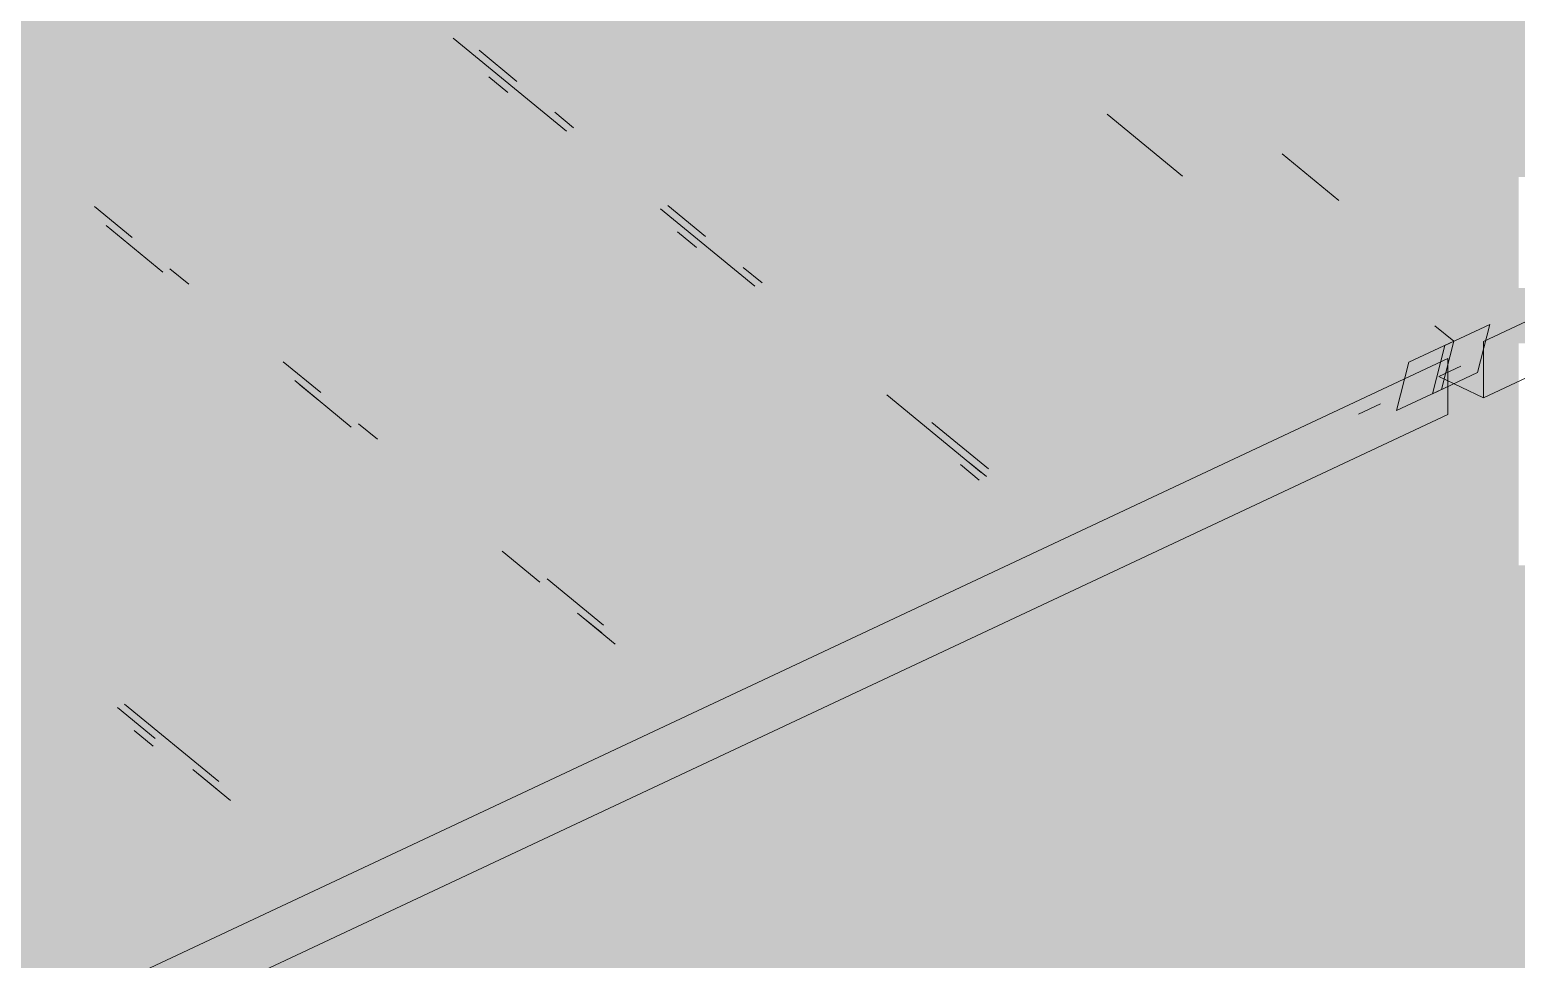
# Paper-space layout '03 3D Building and Roof' of a CAD drawing. Header units: millimetres. Extents: x 5 to 415, y 5 to 292.
# Drawn here: x 260.248 to 262.83, y 71.615 to 73.23 of the extents above; entities that cross this region are included whole.
import ezdxf

# ---------------------------------------------------------------- set-up
doc = ezdxf.new("R2010")
doc.units = ezdxf.units.MM
doc.layers.add('EXISTING', color=7, linetype='Continuous')
doc.layers.add('IMAGES', color=7, linetype='Continuous')

# ---------------------------------------------------------------- blocks, each defined once
blk = doc.blocks.new('SHEET_03')
at = {"layer": 'EXISTING', "color": 250, "lineweight": 9}
for p, q in [((262.7735, 72.6881), (266.5878, 74.4788)), ((262.7735, 72.5906), (266.5878, 74.3813)), ((260.9833, 73.2151), (261.1799, 73.0535)), ((261.0941, 73.1401), (261.0286, 73.194)), ((261.0782, 73.1208), (261.0455, 73.1478)), ((261.1924, 73.0593), (261.1597, 73.0863)), ((262.1194, 73.0829), (262.2505, 72.9752)), ((262.522, 72.9334), (262.4237, 73.0142)), ((260.4257, 72.8686), (260.3601, 72.9225)), ((261.3437, 72.9188), (261.5076, 72.7841)), ((261.4218, 72.8708), (261.3562, 72.9247)), ((260.3804, 72.8897), (260.4787, 72.8089)), ((261.4059, 72.8515), (261.3731, 72.8785)), ((260.5239, 72.7878), (260.4912, 72.8147)), ((261.5201, 72.79), (261.4873, 72.8169)), ((262.7217, 72.6886), (262.6889, 72.7156)), ((262.7841, 72.7179), (262.7061, 72.6813)), ((262.7629, 72.6341), (262.7841, 72.7179)), ((262.7217, 72.6886), (262.6436, 72.652)), ((262.7061, 72.6813), (262.6848, 72.5975)), ((262.7005, 72.6048), (262.7217, 72.6886)), ((262.7735, 72.5906), (262.7735, 72.6881)), ((258.8968, 70.8681), (262.7111, 72.6588)), ((260.7533, 72.5993), (260.6878, 72.6531)), ((262.6436, 72.652), (262.6224, 72.5681)), ((262.7111, 72.6588), (262.7111, 72.5613)), ((262.6848, 72.5975), (262.7629, 72.6341)), ((262.6955, 72.6273), (262.734, 72.6454)), ((262.6955, 72.6273), (262.7735, 72.5906)), ((260.708, 72.6204), (260.8063, 72.5396)), ((260.7499, 72.5859), (260.7171, 72.6128)), ((262.6224, 72.5681), (262.7005, 72.6048)), ((261.7369, 72.5956), (261.9007, 72.4609)), ((262.556, 72.5618), (262.5945, 72.5799)), ((258.9353, 70.7887), (262.7111, 72.5613)), ((260.8516, 72.5185), (260.8188, 72.5454)), ((261.9132, 72.4668), (261.8149, 72.5476)), ((261.8973, 72.4475), (261.8646, 72.4745)), ((261.9098, 72.4534), (261.8771, 72.4803)), ((261.0684, 72.3241), (261.134, 72.2702)), ((261.2447, 72.1953), (261.1465, 72.2761)), ((261.1995, 72.2164), (261.265, 72.1625)), ((261.2413, 72.1819), (261.2086, 72.2088)), ((260.5763, 71.9238), (260.4125, 72.0584)), ((260.4, 72.0526), (260.4655, 71.9987)), ((260.4621, 71.9853), (260.4293, 72.0122)), ((260.531, 71.9448), (260.5965, 71.891)), ((260.5729, 71.9104), (260.5401, 71.9373))]:
    blk.add_line(p, q, dxfattribs=at)
at = {"layer": 'IMAGES', "color": 7}
for points in [[(260.2327, 73.167), (260.9073, 73.167), (260.2327, 73.2634), (260.9073, 73.2634)], [(260.9073, 73.167), (261.1, 73.167), (260.9073, 73.2634), (261.1, 73.2634)], [(261.1, 73.167), (261.1964, 73.167), (261.1, 73.2634), (261.1964, 73.2634)], [(261.1964, 73.167), (261.6782, 73.167), (261.1964, 73.2634), (261.6782, 73.2634)], [(261.6782, 73.167), (261.7745, 73.167), (261.6782, 73.2634), (261.7745, 73.2634)], [(261.7745, 73.167), (261.8709, 73.167), (261.7745, 73.2634), (261.8709, 73.2634)], [(261.8709, 73.167), (261.9673, 73.167), (261.8709, 73.2634), (261.9673, 73.2634)], [(261.9673, 73.167), (262.0636, 73.167), (261.9673, 73.2634), (262.0636, 73.2634)], [(262.0636, 73.167), (262.16, 73.167), (262.0636, 73.2634), (262.16, 73.2634)], [(262.16, 73.167), (262.2564, 73.167), (262.16, 73.2634), (262.2564, 73.2634)], [(262.2564, 73.167), (262.3527, 73.167), (262.2564, 73.2634), (262.3527, 73.2634)], [(262.3527, 73.167), (262.9309, 73.167), (262.3527, 73.2634), (262.9309, 73.2634)], [(260.2327, 73.0706), (260.3291, 73.0706), (260.2327, 73.167), (260.3291, 73.167)], [(260.3291, 73.0706), (261.0036, 73.0706), (260.3291, 73.167), (261.0036, 73.167)], [(261.0036, 73.0706), (261.1964, 73.0706), (261.0036, 73.167), (261.1964, 73.167)], [(261.1964, 73.0706), (261.2927, 73.0706), (261.1964, 73.167), (261.2927, 73.167)], [(261.2927, 73.0706), (261.7745, 73.0706), (261.2927, 73.167), (261.7745, 73.167)], [(261.7745, 73.0706), (261.8709, 73.0706), (261.7745, 73.167), (261.8709, 73.167)], [(261.8709, 73.0706), (261.9673, 73.0706), (261.8709, 73.167), (261.9673, 73.167)], [(261.9673, 73.0706), (262.0636, 73.0706), (261.9673, 73.167), (262.0636, 73.167)], [(262.0636, 73.0706), (262.16, 73.0706), (262.0636, 73.167), (262.16, 73.167)], [(262.16, 73.0706), (262.3527, 73.0706), (262.16, 73.167), (262.3527, 73.167)], [(262.3527, 73.0706), (262.4491, 73.0706), (262.3527, 73.167), (262.4491, 73.167)], [(262.4491, 73.0706), (262.5455, 73.0706), (262.4491, 73.167), (262.5455, 73.167)], [(262.5455, 73.0706), (262.9309, 73.0706), (262.5455, 73.167), (262.9309, 73.167)], [(260.2327, 72.9742), (260.3291, 72.9742), (260.2327, 73.0706), (260.3291, 73.0706)], [(260.3291, 72.9742), (260.4255, 72.9742), (260.3291, 73.0706), (260.4255, 73.0706)], [(260.4255, 72.9742), (261.1, 72.9742), (260.4255, 73.0706), (261.1, 73.0706)], [(261.1, 72.9742), (261.2927, 72.9742), (261.1, 73.0706), (261.2927, 73.0706)], [(261.2927, 72.9742), (261.3891, 72.9742), (261.2927, 73.0706), (261.3891, 73.0706)], [(261.3891, 72.9742), (261.4855, 72.9742), (261.3891, 73.0706), (261.4855, 73.0706)], [(261.4855, 72.9742), (261.9673, 72.9742), (261.4855, 73.0706), (261.9673, 73.0706)], [(261.9673, 72.9742), (262.0636, 72.9742), (261.9673, 73.0706), (262.0636, 73.0706)], [(262.0636, 72.9742), (262.16, 72.9742), (262.0636, 73.0706), (262.16, 73.0706)], [(262.16, 72.9742), (262.2564, 72.9742), (262.16, 73.0706), (262.2564, 73.0706)], [(262.2564, 72.9742), (262.4491, 72.9742), (262.2564, 73.0706), (262.4491, 73.0706)], [(262.4491, 72.9742), (262.5455, 72.9742), (262.4491, 73.0706), (262.5455, 73.0706)], [(262.5455, 72.9742), (262.6418, 72.9742), (262.5455, 73.0706), (262.6418, 73.0706)], [(262.6418, 72.9742), (263.0273, 72.9742), (262.6418, 73.0706), (263.0273, 73.0706)], [(260.2327, 72.8778), (260.4255, 72.8778), (260.2327, 72.9742), (260.4255, 72.9742)], [(260.4255, 72.8778), (260.5218, 72.8778), (260.4255, 72.9742), (260.5218, 72.9742)], [(260.5218, 72.8778), (260.6182, 72.8778), (260.5218, 72.9742), (260.6182, 72.9742)], [(260.6182, 72.8778), (261.1, 72.8778), (260.6182, 72.9742), (261.1, 72.9742)], [(261.1, 72.8778), (261.1964, 72.8778), (261.1, 72.9742), (261.1964, 72.9742)], [(261.1964, 72.8778), (261.2927, 72.8778), (261.1964, 72.9742), (261.2927, 72.9742)], [(261.2927, 72.8778), (261.3891, 72.8778), (261.2927, 72.9742), (261.3891, 72.9742)], [(261.3891, 72.8778), (261.4855, 72.8778), (261.3891, 72.9742), (261.4855, 72.9742)], [(261.4855, 72.8778), (261.5818, 72.8778), (261.4855, 72.9742), (261.5818, 72.9742)], [(261.5818, 72.8778), (262.0636, 72.8778), (261.5818, 72.9742), (262.0636, 72.9742)], [(262.0636, 72.8778), (262.16, 72.8778), (262.0636, 72.9742), (262.16, 72.9742)], [(262.16, 72.8778), (262.2564, 72.8778), (262.16, 72.9742), (262.2564, 72.9742)], [(262.2564, 72.8778), (262.3527, 72.8778), (262.2564, 72.9742), (262.3527, 72.9742)], [(262.3527, 72.8778), (262.6418, 72.8778), (262.3527, 72.9742), (262.6418, 72.9742)], [(262.6418, 72.8778), (262.7382, 72.8778), (262.6418, 72.9742), (262.7382, 72.9742)], [(262.7382, 72.8778), (262.8345, 72.8778), (262.7382, 72.9742), (262.8345, 72.9742)], [(260.2327, 72.7814), (260.3291, 72.7814), (260.2327, 72.8778), (260.3291, 72.8778)], [(260.3291, 72.7814), (260.5218, 72.7814), (260.3291, 72.8778), (260.5218, 72.8778)], [(260.5218, 72.7814), (260.6182, 72.7814), (260.5218, 72.8778), (260.6182, 72.8778)], [(260.6182, 72.7814), (260.7145, 72.7814), (260.6182, 72.8778), (260.7145, 72.8778)], [(260.7145, 72.7814), (261.1964, 72.7814), (260.7145, 72.8778), (261.1964, 72.8778)], [(261.1964, 72.7814), (261.2927, 72.7814), (261.1964, 72.8778), (261.2927, 72.8778)], [(261.2927, 72.7814), (261.3891, 72.7814), (261.2927, 72.8778), (261.3891, 72.8778)], [(261.3891, 72.7814), (261.5818, 72.7814), (261.3891, 72.8778), (261.5818, 72.8778)], [(261.5818, 72.7814), (261.6782, 72.7814), (261.5818, 72.8778), (261.6782, 72.8778)], [(261.6782, 72.7814), (262.16, 72.7814), (261.6782, 72.8778), (262.16, 72.8778)], [(262.16, 72.7814), (262.2564, 72.7814), (262.16, 72.8778), (262.2564, 72.8778)], [(262.2564, 72.7814), (262.4491, 72.7814), (262.2564, 72.8778), (262.4491, 72.8778)], [(262.4491, 72.7814), (262.5455, 72.7814), (262.4491, 72.8778), (262.5455, 72.8778)], [(262.5455, 72.7814), (262.6418, 72.7814), (262.5455, 72.8778), (262.6418, 72.8778)], [(262.6418, 72.7814), (262.7382, 72.7814), (262.6418, 72.8778), (262.7382, 72.8778)], [(262.7382, 72.7814), (262.8345, 72.7814), (262.7382, 72.8778), (262.8345, 72.8778)], [(259.8473, 72.685), (260.3291, 72.685), (259.8473, 72.7814), (260.3291, 72.7814)], [(260.3291, 72.685), (260.4255, 72.685), (260.3291, 72.7814), (260.4255, 72.7814)], [(260.4255, 72.685), (260.5218, 72.685), (260.4255, 72.7814), (260.5218, 72.7814)], [(260.5218, 72.685), (260.6182, 72.685), (260.5218, 72.7814), (260.6182, 72.7814)], [(260.6182, 72.685), (260.7145, 72.685), (260.6182, 72.7814), (260.7145, 72.7814)], [(260.7145, 72.685), (260.8109, 72.685), (260.7145, 72.7814), (260.8109, 72.7814)], [(260.8109, 72.685), (261.2927, 72.685), (260.8109, 72.7814), (261.2927, 72.7814)], [(261.2927, 72.685), (261.3891, 72.685), (261.2927, 72.7814), (261.3891, 72.7814)], [(261.3891, 72.685), (261.4855, 72.685), (261.3891, 72.7814), (261.4855, 72.7814)], [(261.4855, 72.685), (261.6782, 72.685), (261.4855, 72.7814), (261.6782, 72.7814)], [(261.6782, 72.685), (261.7745, 72.685), (261.6782, 72.7814), (261.7745, 72.7814)], [(261.7745, 72.685), (261.8709, 72.685), (261.7745, 72.7814), (261.8709, 72.7814)], [(261.8709, 72.685), (262.2564, 72.685), (261.8709, 72.7814), (262.2564, 72.7814)], [(262.2564, 72.5886), (262.4491, 72.5886), (262.2564, 72.7814), (262.4491, 72.7814)], [(262.4491, 72.685), (262.5455, 72.685), (262.4491, 72.7814), (262.5455, 72.7814)], [(262.5455, 72.685), (262.6418, 72.685), (262.5455, 72.7814), (262.6418, 72.7814)], [(262.6418, 72.685), (262.7382, 72.685), (262.6418, 72.7814), (262.7382, 72.7814)], [(262.7382, 72.685), (263.0273, 72.685), (262.7382, 72.7814), (263.0273, 72.7814)], [(259.9436, 72.5886), (260.4255, 72.5886), (259.9436, 72.685), (260.4255, 72.685)], [(260.4255, 72.5886), (260.5218, 72.5886), (260.4255, 72.685), (260.5218, 72.685)], [(260.5218, 72.5886), (260.6182, 72.5886), (260.5218, 72.685), (260.6182, 72.685)], [(260.6182, 72.5886), (260.7145, 72.5886), (260.6182, 72.685), (260.7145, 72.685)], [(260.7145, 72.5886), (260.8109, 72.5886), (260.7145, 72.685), (260.8109, 72.685)], [(260.8109, 72.5886), (261.3891, 72.5886), (260.8109, 72.685), (261.3891, 72.685)], [(261.3891, 72.5886), (261.4855, 72.5886), (261.3891, 72.685), (261.4855, 72.685)], [(261.4855, 72.5886), (261.5818, 72.5886), (261.4855, 72.685), (261.5818, 72.685)], [(261.5818, 72.5886), (261.6782, 72.5886), (261.5818, 72.685), (261.6782, 72.685)], [(261.6782, 72.5886), (261.7745, 72.5886), (261.6782, 72.685), (261.7745, 72.685)], [(261.7745, 72.5886), (261.8709, 72.5886), (261.7745, 72.685), (261.8709, 72.685)], [(261.8709, 72.5886), (261.9673, 72.5886), (261.8709, 72.685), (261.9673, 72.685)], [(261.9673, 72.5886), (262.2564, 72.5886), (261.9673, 72.685), (262.2564, 72.685)], [(262.4491, 72.5886), (262.5455, 72.5886), (262.4491, 72.685), (262.5455, 72.685)], [(262.5455, 72.5886), (262.6418, 72.5886), (262.5455, 72.685), (262.6418, 72.685)], [(262.6418, 72.5886), (262.7382, 72.5886), (262.6418, 72.685), (262.7382, 72.685)], [(262.7382, 72.5886), (262.8345, 72.5886), (262.7382, 72.685), (262.8345, 72.685)], [(260.04, 72.4922), (260.5218, 72.4922), (260.04, 72.5886), (260.5218, 72.5886)], [(260.5218, 72.4922), (260.6182, 72.4922), (260.5218, 72.5886), (260.6182, 72.5886)], [(260.6182, 72.4922), (260.7145, 72.4922), (260.6182, 72.5886), (260.7145, 72.5886)], [(260.7145, 72.4922), (260.9073, 72.4922), (260.7145, 72.5886), (260.9073, 72.5886)], [(260.9073, 72.4922), (261.0036, 72.4922), (260.9073, 72.5886), (261.0036, 72.5886)], [(261.0036, 72.4922), (261.5818, 72.4922), (261.0036, 72.5886), (261.5818, 72.5886)], [(261.5818, 72.4922), (261.6782, 72.4922), (261.5818, 72.5886), (261.6782, 72.5886)], [(261.6782, 72.4922), (261.7745, 72.4922), (261.6782, 72.5886), (261.7745, 72.5886)], [(261.7745, 72.4922), (261.8709, 72.4922), (261.7745, 72.5886), (261.8709, 72.5886)], [(261.8709, 72.4922), (261.9673, 72.4922), (261.8709, 72.5886), (261.9673, 72.5886)], [(261.9673, 72.4922), (262.0636, 72.4922), (261.9673, 72.5886), (262.0636, 72.5886)], [(262.0636, 72.4922), (262.16, 72.4922), (262.0636, 72.5886), (262.16, 72.5886)], [(262.16, 72.4922), (262.2564, 72.4922), (262.16, 72.5886), (262.2564, 72.5886)], [(262.2564, 72.4922), (262.3527, 72.4922), (262.2564, 72.5886), (262.3527, 72.5886)], [(262.3527, 72.4922), (262.5455, 72.4922), (262.3527, 72.5886), (262.5455, 72.5886)], [(262.5455, 72.3958), (262.6418, 72.3958), (262.5455, 72.5886), (262.6418, 72.5886)], [(262.6418, 72.4922), (262.7382, 72.4922), (262.6418, 72.5886), (262.7382, 72.5886)], [(262.7382, 72.4922), (262.8345, 72.4922), (262.7382, 72.5886), (262.8345, 72.5886)], [(260.2327, 72.3958), (260.7145, 72.3958), (260.2327, 72.4922), (260.7145, 72.4922)], [(260.7145, 72.3958), (260.8109, 72.3958), (260.7145, 72.4922), (260.8109, 72.4922)], [(260.8109, 72.3958), (260.9073, 72.3958), (260.8109, 72.4922), (260.9073, 72.4922)], [(260.9073, 72.3958), (261.0036, 72.3958), (260.9073, 72.4922), (261.0036, 72.4922)], [(261.0036, 72.3958), (261.1, 72.3958), (261.0036, 72.4922), (261.1, 72.4922)], [(261.1, 72.3958), (261.6782, 72.3958), (261.1, 72.4922), (261.6782, 72.4922)], [(261.6782, 72.3958), (261.7745, 72.3958), (261.6782, 72.4922), (261.7745, 72.4922)], [(261.7745, 72.3958), (261.8709, 72.3958), (261.7745, 72.4922), (261.8709, 72.4922)], [(261.8709, 72.3958), (261.9673, 72.3958), (261.8709, 72.4922), (261.9673, 72.4922)], [(261.9673, 72.3958), (262.0636, 72.3958), (261.9673, 72.4922), (262.0636, 72.4922)], [(262.0636, 72.3958), (262.16, 72.3958), (262.0636, 72.4922), (262.16, 72.4922)], [(262.16, 72.3958), (262.2564, 72.3958), (262.16, 72.4922), (262.2564, 72.4922)], [(262.2564, 72.3958), (262.3527, 72.3958), (262.2564, 72.4922), (262.3527, 72.4922)], [(262.3527, 72.3958), (262.4491, 72.3958), (262.3527, 72.4922), (262.4491, 72.4922)], [(262.4491, 72.3958), (262.5455, 72.3958), (262.4491, 72.4922), (262.5455, 72.4922)], [(262.6418, 72.3958), (262.7382, 72.3958), (262.6418, 72.4922), (262.7382, 72.4922)], [(262.7382, 72.3958), (262.8345, 72.3958), (262.7382, 72.4922), (262.8345, 72.4922)], [(260.2327, 72.2994), (260.3291, 72.2994), (260.2327, 72.3958), (260.3291, 72.3958)], [(260.3291, 72.2994), (260.8109, 72.2994), (260.3291, 72.3958), (260.8109, 72.3958)], [(260.8109, 72.2994), (260.9073, 72.2994), (260.8109, 72.3958), (260.9073, 72.3958)], [(260.9073, 72.2994), (261.0036, 72.2994), (260.9073, 72.3958), (261.0036, 72.3958)], [(261.0036, 72.2994), (261.1, 72.2994), (261.0036, 72.3958), (261.1, 72.3958)], [(261.1, 72.2994), (261.1964, 72.2994), (261.1, 72.3958), (261.1964, 72.3958)], [(261.1964, 72.2994), (261.2927, 72.2994), (261.1964, 72.3958), (261.2927, 72.3958)], [(261.2927, 72.2994), (261.4855, 72.2994), (261.2927, 72.3958), (261.4855, 72.3958)], [(261.4855, 72.2994), (261.8709, 72.2994), (261.4855, 72.3958), (261.8709, 72.3958)], [(261.8709, 72.2994), (261.9673, 72.2994), (261.8709, 72.3958), (261.9673, 72.3958)], [(261.9673, 72.2994), (262.0636, 72.2994), (261.9673, 72.3958), (262.0636, 72.3958)], [(262.0636, 72.2994), (262.16, 72.2994), (262.0636, 72.3958), (262.16, 72.3958)], [(262.16, 72.2994), (262.3527, 72.2994), (262.16, 72.3958), (262.3527, 72.3958)], [(262.3527, 72.2994), (262.4491, 72.2994), (262.3527, 72.3958), (262.4491, 72.3958)], [(262.4491, 72.2994), (262.5455, 72.2994), (262.4491, 72.3958), (262.5455, 72.3958)], [(262.5455, 72.2994), (262.7382, 72.2994), (262.5455, 72.3958), (262.7382, 72.3958)], [(262.7382, 72.2994), (262.8345, 72.2994), (262.7382, 72.3958), (262.8345, 72.3958)], [(260.2327, 72.203), (260.4255, 72.203), (260.2327, 72.2994), (260.4255, 72.2994)], [(260.4255, 72.203), (260.9073, 72.203), (260.4255, 72.2994), (260.9073, 72.2994)], [(260.9073, 72.203), (261.0036, 72.203), (260.9073, 72.2994), (261.0036, 72.2994)], [(261.0036, 72.203), (261.1, 72.203), (261.0036, 72.2994), (261.1, 72.2994)], [(261.1, 72.203), (261.2927, 72.203), (261.1, 72.2994), (261.2927, 72.2994)], [(261.2927, 72.203), (261.4855, 72.203), (261.2927, 72.2994), (261.4855, 72.2994)], [(261.4855, 72.203), (261.5818, 72.203), (261.4855, 72.2994), (261.5818, 72.2994)], [(261.5818, 72.203), (261.6782, 72.203), (261.5818, 72.2994), (261.6782, 72.2994)], [(261.6782, 72.203), (261.7745, 72.203), (261.6782, 72.2994), (261.7745, 72.2994)], [(261.7745, 72.203), (261.8709, 72.203), (261.7745, 72.2994), (261.8709, 72.2994)], [(261.8709, 72.1065), (261.9673, 72.1065), (261.8709, 72.2994), (261.9673, 72.2994)], [(261.9673, 72.1065), (262.0636, 72.1065), (261.9673, 72.2994), (262.0636, 72.2994)], [(262.0636, 72.203), (262.16, 72.203), (262.0636, 72.2994), (262.16, 72.2994)], [(262.16, 72.203), (262.2564, 72.203), (262.16, 72.2994), (262.2564, 72.2994)], [(262.2564, 72.203), (262.3527, 72.203), (262.2564, 72.2994), (262.3527, 72.2994)], [(262.3527, 72.203), (262.4491, 72.203), (262.3527, 72.2994), (262.4491, 72.2994)], [(262.4491, 72.203), (262.5455, 72.203), (262.4491, 72.2994), (262.5455, 72.2994)], [(262.5455, 72.203), (265.7255, 72.203), (262.5455, 72.2994), (265.7255, 72.2994)], [(260.2327, 72.1065), (260.4255, 72.1065), (260.2327, 72.203), (260.4255, 72.203)], [(260.4255, 72.1065), (260.5218, 72.1065), (260.4255, 72.203), (260.5218, 72.203)], [(260.5218, 72.1065), (261.0036, 72.1065), (260.5218, 72.203), (261.0036, 72.203)], [(261.0036, 72.1065), (261.1, 72.1065), (261.0036, 72.203), (261.1, 72.203)], [(261.1, 72.1065), (261.1964, 72.1065), (261.1, 72.203), (261.1964, 72.203)], [(261.1964, 72.1065), (261.2927, 72.1065), (261.1964, 72.203), (261.2927, 72.203)], [(261.2927, 72.1065), (261.4855, 72.1065), (261.2927, 72.203), (261.4855, 72.203)], [(261.4855, 72.1065), (261.5818, 72.1065), (261.4855, 72.203), (261.5818, 72.203)], [(261.5818, 72.1065), (261.6782, 72.1065), (261.5818, 72.203), (261.6782, 72.203)], [(261.6782, 72.1065), (261.7745, 72.1065), (261.6782, 72.203), (261.7745, 72.203)], [(261.7745, 72.1065), (261.8709, 72.1065), (261.7745, 72.203), (261.8709, 72.203)], [(262.0636, 72.1065), (262.16, 72.1065), (262.0636, 72.203), (262.16, 72.203)], [(262.16, 72.1065), (262.3527, 72.1065), (262.16, 72.203), (262.3527, 72.203)], [(262.3527, 72.1065), (262.4491, 72.1065), (262.3527, 72.203), (262.4491, 72.203)], [(262.4491, 72.1065), (265.6291, 72.1065), (262.4491, 72.203), (265.6291, 72.203)], [(260.2327, 72.0101), (260.3291, 72.0101), (260.2327, 72.1065), (260.3291, 72.1065)], [(260.3291, 72.0101), (260.4255, 72.0101), (260.3291, 72.1065), (260.4255, 72.1065)], [(260.4255, 72.0101), (260.5218, 72.0101), (260.4255, 72.1065), (260.5218, 72.1065)], [(260.5218, 72.0101), (260.9073, 72.0101), (260.5218, 72.1065), (260.9073, 72.1065)], [(260.9073, 72.0101), (261.1, 72.0101), (260.9073, 72.1065), (261.1, 72.1065)], [(261.1, 72.0101), (261.1964, 72.0101), (261.1, 72.1065), (261.1964, 72.1065)], [(261.1964, 72.0101), (261.2927, 72.0101), (261.1964, 72.1065), (261.2927, 72.1065)], [(261.2927, 72.0101), (261.3891, 72.0101), (261.2927, 72.1065), (261.3891, 72.1065)], [(261.3891, 72.0101), (261.5818, 72.0101), (261.3891, 72.1065), (261.5818, 72.1065)], [(261.5818, 72.0101), (261.6782, 72.0101), (261.5818, 72.1065), (261.6782, 72.1065)], [(261.6782, 72.0101), (261.8709, 72.0101), (261.6782, 72.1065), (261.8709, 72.1065)], [(261.8709, 72.0101), (261.9673, 72.0101), (261.8709, 72.1065), (261.9673, 72.1065)], [(261.9673, 72.0101), (262.16, 72.0101), (261.9673, 72.1065), (262.16, 72.1065)], [(262.16, 72.0101), (265.4364, 72.0101), (262.16, 72.1065), (265.4364, 72.1065)], [(260.2327, 71.9137), (260.3291, 71.9137), (260.2327, 72.0101), (260.3291, 72.0101)], [(260.3291, 71.9137), (260.4255, 71.9137), (260.3291, 72.0101), (260.4255, 72.0101)], [(260.4255, 71.9137), (260.6182, 71.9137), (260.4255, 72.0101), (260.6182, 72.0101)], [(260.6182, 71.9137), (260.7145, 71.9137), (260.6182, 72.0101), (260.7145, 72.0101)], [(260.7145, 71.9137), (260.8109, 71.9137), (260.7145, 72.0101), (260.8109, 72.0101)], [(260.8109, 71.9137), (260.9073, 71.9137), (260.8109, 72.0101), (260.9073, 72.0101)], [(260.9073, 71.9137), (261.0036, 71.9137), (260.9073, 72.0101), (261.0036, 72.0101)], [(261.0036, 71.8173), (261.1, 71.8173), (261.0036, 72.0101), (261.1, 72.0101)], [(261.1, 71.9137), (261.2927, 71.9137), (261.1, 72.0101), (261.2927, 72.0101)], [(261.2927, 71.9137), (261.3891, 71.9137), (261.2927, 72.0101), (261.3891, 72.0101)], [(261.3891, 71.9137), (261.4855, 71.9137), (261.3891, 72.0101), (261.4855, 72.0101)], [(261.4855, 71.9137), (261.5818, 71.9137), (261.4855, 72.0101), (261.5818, 72.0101)], [(261.5818, 71.9137), (261.6782, 71.9137), (261.5818, 72.0101), (261.6782, 72.0101)], [(261.6782, 71.9137), (261.8709, 71.9137), (261.6782, 72.0101), (261.8709, 72.0101)], [(261.8709, 71.9137), (261.9673, 71.9137), (261.8709, 72.0101), (261.9673, 72.0101)], [(261.9673, 71.9137), (265.2436, 71.9137), (261.9673, 72.0101), (265.2436, 72.0101)], [(259.8473, 71.8173), (260.3291, 71.8173), (259.8473, 71.9137), (260.3291, 71.9137)], [(260.3291, 71.8173), (260.4255, 71.8173), (260.3291, 71.9137), (260.4255, 71.9137)], [(260.4255, 71.8173), (260.5218, 71.8173), (260.4255, 71.9137), (260.5218, 71.9137)], [(260.5218, 71.8173), (260.6182, 71.8173), (260.5218, 71.9137), (260.6182, 71.9137)], [(260.6182, 71.8173), (260.7145, 71.8173), (260.6182, 71.9137), (260.7145, 71.9137)], [(260.7145, 71.8173), (260.8109, 71.8173), (260.7145, 71.9137), (260.8109, 71.9137)], [(260.8109, 71.8173), (260.9073, 71.8173), (260.8109, 71.9137), (260.9073, 71.9137)], [(260.9073, 71.8173), (261.0036, 71.8173), (260.9073, 71.9137), (261.0036, 71.9137)], [(261.1, 71.7209), (261.1964, 71.7209), (261.1, 71.9137), (261.1964, 71.9137)], [(261.1964, 71.8173), (261.2927, 71.8173), (261.1964, 71.9137), (261.2927, 71.9137)], [(261.2927, 71.8173), (261.3891, 71.8173), (261.2927, 71.9137), (261.3891, 71.9137)], [(261.3891, 71.8173), (261.4855, 71.8173), (261.3891, 71.9137), (261.4855, 71.9137)], [(261.4855, 71.8173), (261.5818, 71.8173), (261.4855, 71.9137), (261.5818, 71.9137)], [(261.5818, 71.8173), (261.6782, 71.8173), (261.5818, 71.9137), (261.6782, 71.9137)], [(261.6782, 71.8173), (261.8709, 71.8173), (261.6782, 71.9137), (261.8709, 71.9137)], [(261.8709, 71.8173), (264.9545, 71.8173), (261.8709, 71.9137), (264.9545, 71.9137)], [(260.04, 71.7209), (260.3291, 71.7209), (260.04, 71.8173), (260.3291, 71.8173)], [(260.3291, 71.7209), (260.4255, 71.7209), (260.3291, 71.8173), (260.4255, 71.8173)], [(260.4255, 71.7209), (260.5218, 71.7209), (260.4255, 71.8173), (260.5218, 71.8173)], [(260.5218, 71.7209), (260.6182, 71.7209), (260.5218, 71.8173), (260.6182, 71.8173)], [(260.6182, 71.6245), (260.7145, 71.6245), (260.6182, 71.8173), (260.7145, 71.8173)], [(260.7145, 71.7209), (260.8109, 71.7209), (260.7145, 71.8173), (260.8109, 71.8173)], [(260.8109, 71.7209), (260.9073, 71.7209), (260.8109, 71.8173), (260.9073, 71.8173)], [(260.9073, 71.7209), (261.0036, 71.7209), (260.9073, 71.8173), (261.0036, 71.8173)], [(261.0036, 71.7209), (261.1, 71.7209), (261.0036, 71.8173), (261.1, 71.8173)], [(261.1964, 71.7209), (261.2927, 71.7209), (261.1964, 71.8173), (261.2927, 71.8173)], [(261.2927, 71.7209), (261.3891, 71.7209), (261.2927, 71.8173), (261.3891, 71.8173)], [(261.3891, 71.7209), (261.4855, 71.7209), (261.3891, 71.8173), (261.4855, 71.8173)], [(261.4855, 71.7209), (261.5818, 71.7209), (261.4855, 71.8173), (261.5818, 71.8173)], [(261.5818, 71.7209), (264.7618, 71.7209), (261.5818, 71.8173), (264.7618, 71.8173)], [(260.1364, 71.6245), (260.3291, 71.6245), (260.1364, 71.7209), (260.3291, 71.7209)], [(260.3291, 71.6245), (260.4255, 71.6245), (260.3291, 71.7209), (260.4255, 71.7209)], [(260.4255, 71.6245), (260.5218, 71.6245), (260.4255, 71.7209), (260.5218, 71.7209)], [(260.5218, 71.6245), (260.6182, 71.6245), (260.5218, 71.7209), (260.6182, 71.7209)], [(260.7145, 71.6245), (260.8109, 71.6245), (260.7145, 71.7209), (260.8109, 71.7209)], [(260.8109, 71.6245), (260.9073, 71.6245), (260.8109, 71.7209), (260.9073, 71.7209)], [(260.9073, 71.6245), (261.1, 71.6245), (260.9073, 71.7209), (261.1, 71.7209)], [(261.1, 71.6245), (261.1964, 71.6245), (261.1, 71.7209), (261.1964, 71.7209)], [(261.1964, 71.6245), (261.2927, 71.6245), (261.1964, 71.7209), (261.2927, 71.7209)], [(261.2927, 71.6245), (261.3891, 71.6245), (261.2927, 71.7209), (261.3891, 71.7209)], [(261.3891, 71.6245), (264.5691, 71.6245), (261.3891, 71.7209), (264.5691, 71.7209)], [(260.1364, 71.5281), (260.3291, 71.5281), (260.1364, 71.6245), (260.3291, 71.6245)], [(260.3291, 71.5281), (260.4255, 71.5281), (260.3291, 71.6245), (260.4255, 71.6245)], [(260.4255, 71.5281), (260.5218, 71.5281), (260.4255, 71.6245), (260.5218, 71.6245)], [(260.5218, 71.5281), (260.7145, 71.5281), (260.5218, 71.6245), (260.7145, 71.6245)], [(260.7145, 71.5281), (260.8109, 71.5281), (260.7145, 71.6245), (260.8109, 71.6245)], [(260.8109, 71.5281), (260.9073, 71.5281), (260.8109, 71.6245), (260.9073, 71.6245)], [(260.9073, 71.5281), (261.1, 71.5281), (260.9073, 71.6245), (261.1, 71.6245)], [(261.1, 71.5281), (264.3764, 71.5281), (261.1, 71.6245), (264.3764, 71.6245)]]:
    blk.add_solid(points, dxfattribs=at)

psp = doc.layouts.new('03 3D Building and Roof')

# ---------------------------------------------------------------- block references
psp.add_blockref('SHEET_03', (0, 0))

doc.saveas('drawing.dxf')
